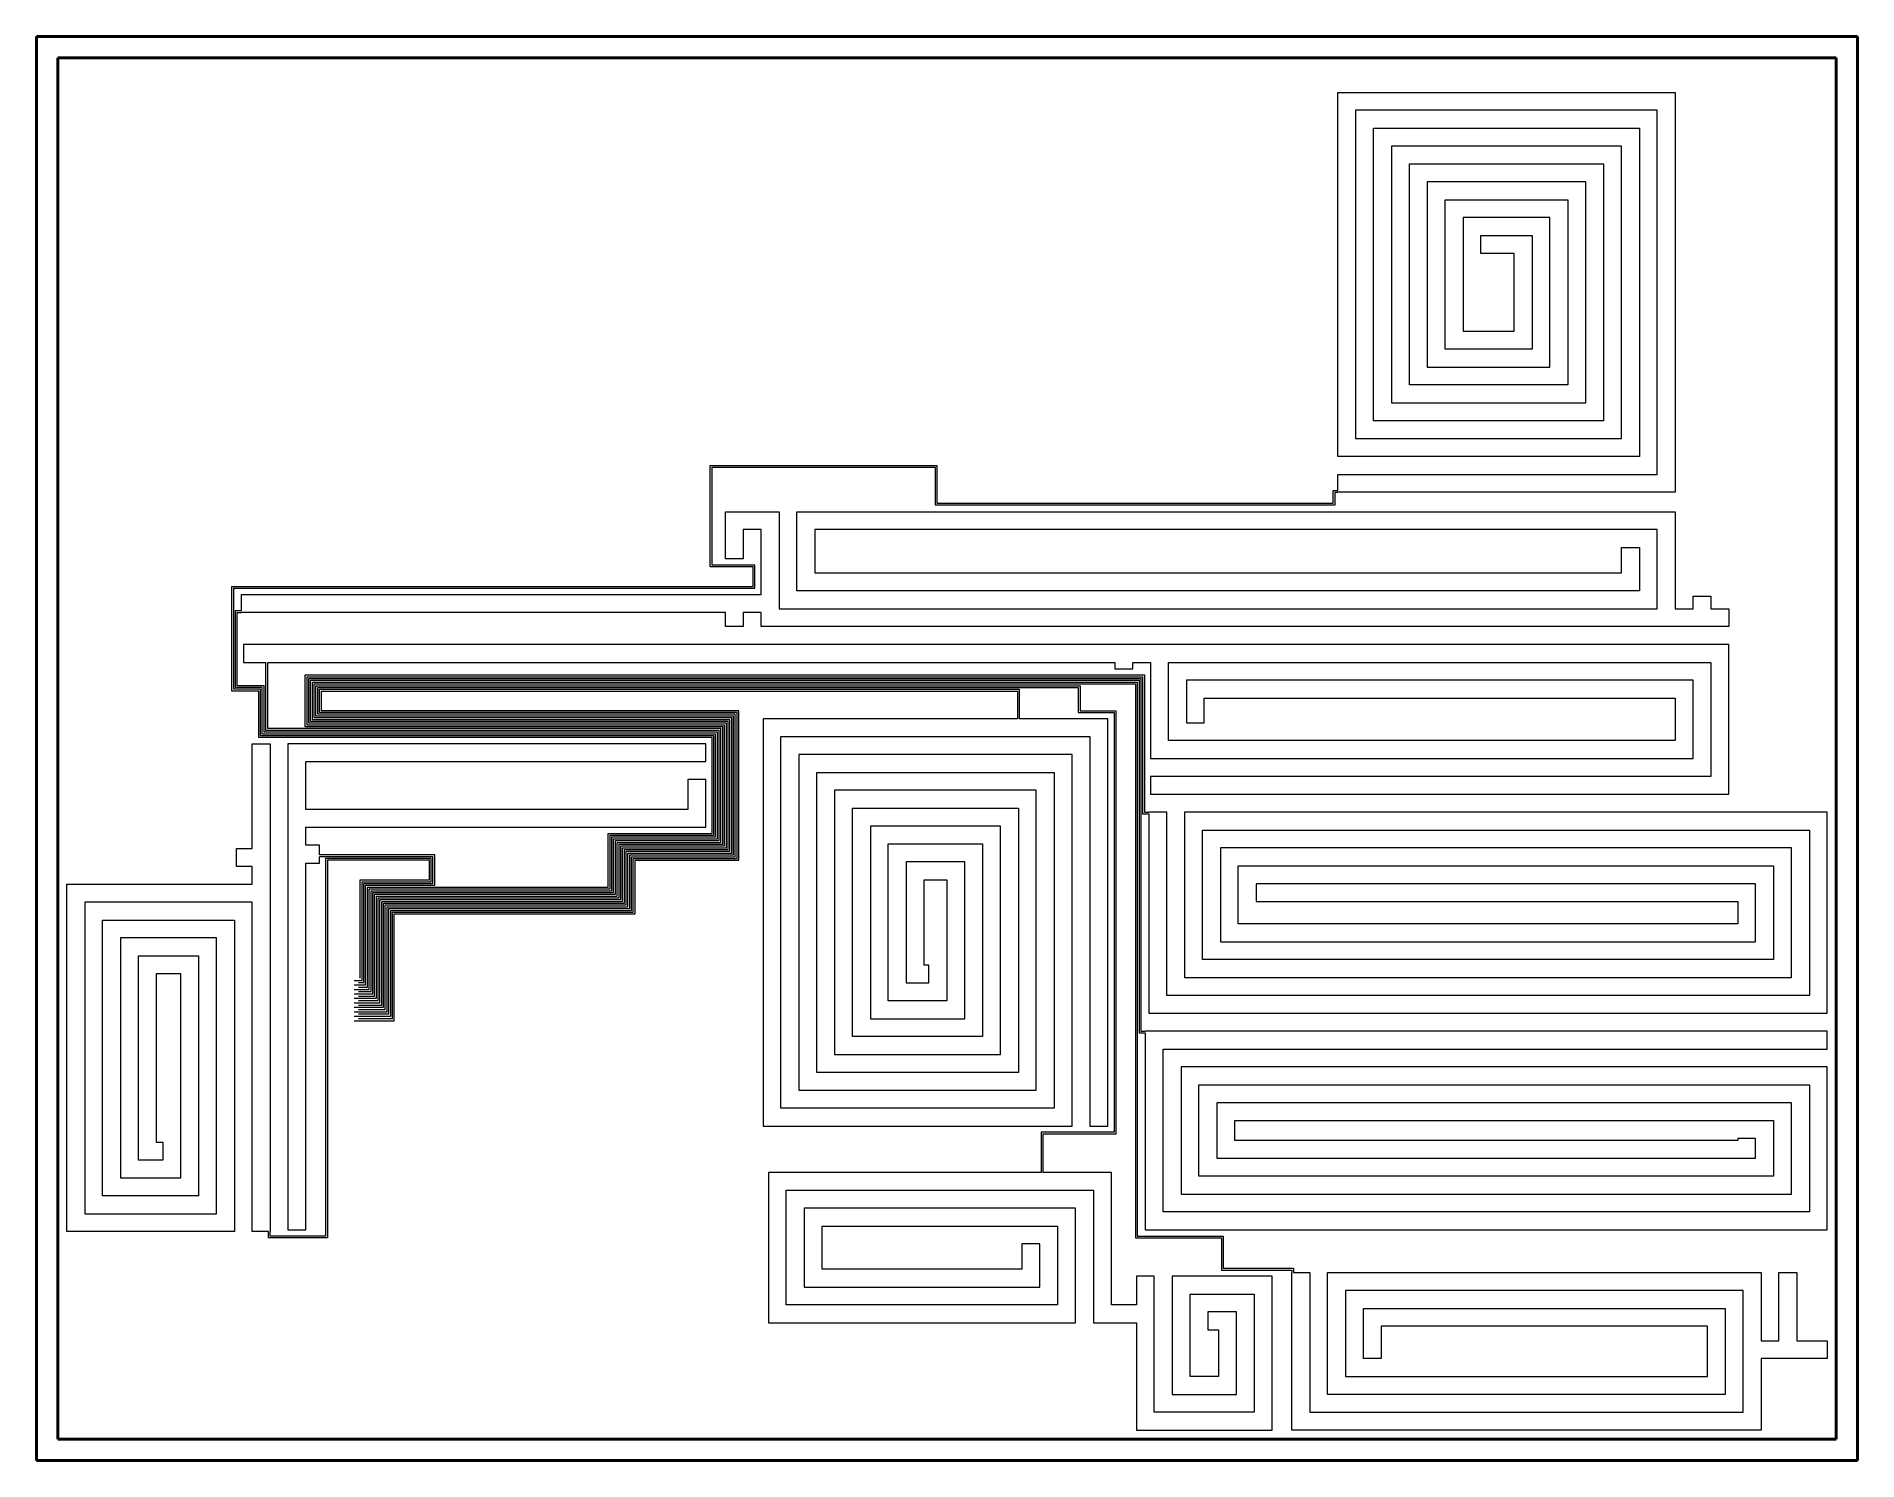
# Model space of a CAD drawing. Header units: millimetres. Extents: x -6611 to 13745, y -13256 to 2662.
import ezdxf

# ---------------------------------------------------------------- set-up
doc = ezdxf.new("R2010")
doc.units = ezdxf.units.MM
doc.layers.add('A-DETL-THIN', color=151, linetype='Continuous', lineweight=18)
doc.layers.add('A-WALL', color=113, linetype='Continuous', lineweight=18)

msp = doc.modelspace()

# ---------------------------------------------------------------- linework, layer by layer
at = {"layer": 'A-DETL-THIN'}
for p, q in [((7935, -2033), (7935, 2037)), ((7935, 2037), (11706, 2037)), ((11706, 2037), (11706, -2433)), ((11506, 1837), (8135, 1837)), ((8135, 1837), (8135, -1833)), ((11506, -2233), (11506, 1837)), ((8335, -1633), (8335, 1637)), ((8335, 1637), (11306, 1637)), ((11306, 1637), (11306, -2033)), ((11106, 1437), (8535, 1437)), ((8535, 1437), (8535, -1433)), ((11106, -1833), (11106, 1437)), ((8735, -1233), (8735, 1237)), ((8735, 1237), (10906, 1237)), ((10906, 1237), (10906, -1633)), ((10706, 1037), (8935, 1037)), ((8935, 1037), (8935, -1033)), ((10706, -1433), (10706, 1037)), ((9135, -833), (9135, 837)), ((9135, 837), (10506, 837)), ((10506, 837), (10506, -1233)), ((10306, 637), (9335, 637)), ((9335, 637), (9335, -633)), ((10306, -1033), (10306, 637)), ((9535, 237), (9535, 437)), ((9535, 437), (10106, 437)), ((10106, 437), (10106, -833)), ((9906, 237), (9535, 237)), ((9906, -633), (9906, 237)), ((9335, -633), (9906, -633)), ((10106, -833), (9135, -833)), ((8935, -1033), (10306, -1033)), ((10506, -1233), (8735, -1233)), ((8535, -1433), (10706, -1433)), ((10906, -1633), (8335, -1633)), ((11306, -2033), (7935, -2033)), ((8135, -1833), (11106, -1833)), ((921, -3266), (921, -2134)), ((921, -2134), (3455, -2134)), ((941, -3246), (941, -2154)), ((941, -2154), (3435, -2154)), ((3435, -2154), (3435, -2574)), ((3455, -2134), (3455, -2554)), ((7935, -2413), (7935, -2233)), ((7935, -2233), (11506, -2233)), ((7885, -2554), (7885, -2413)), ((7885, -2413), (7935, -2413)), ((7905, -2574), (7905, -2433)), ((7905, -2433), (7935, -2433)), ((11706, -2433), (7935, -2433)), ((3435, -2574), (7905, -2574)), ((3455, -2554), (7885, -2554)), ((1090, -3177), (1090, -2651)), ((1090, -2651), (1690, -2651)), ((1690, -2651), (1690, -3735)), ((1890, -3535), (1890, -2651)), ((1890, -2651), (11706, -2651)), ((11706, -2651), (11706, -3735)), ((1490, -2851), (1290, -2851)), ((1290, -2851), (1290, -3177)), ((1490, -3575), (1490, -2851)), ((11506, -2851), (2090, -2851)), ((2090, -2851), (2090, -3335)), ((11106, -3335), (11106, -3051)), ((11106, -3051), (11306, -3051)), ((11306, -3051), (11306, -3535)), ((11506, -3735), (11506, -2851)), ((1421, -3246), (941, -3246)), ((1290, -3177), (1090, -3177)), ((1421, -3506), (1421, -3246)), ((1401, -3266), (921, -3266)), ((1401, -3486), (1401, -3266)), ((2090, -3335), (11106, -3335)), ((-4426, -4655), (-4426, -3486)), ((-4426, -3486), (1401, -3486)), ((-4406, -4635), (-4406, -3506)), ((-4406, -3506), (1421, -3506)), ((-4317, -3755), (-4317, -3575)), ((-4317, -3575), (1490, -3575)), ((11306, -3535), (1890, -3535)), ((11906, -3735), (11906, -3595)), ((11906, -3595), (12106, -3595)), ((12106, -3595), (12106, -3735)), ((-4386, -4615), (-4386, -3755)), ((-4386, -3755), (-4317, -3755)), ((-4366, -4595), (-4366, -3775)), ((-4366, -3775), (-4317, -3775)), ((1090, -3775), (-4317, -3775)), ((1090, -3935), (1090, -3775)), ((1490, -3775), (1290, -3775)), ((1290, -3775), (1290, -3935)), ((1490, -3935), (1490, -3775)), ((1690, -3735), (11506, -3735)), ((11706, -3735), (11906, -3735)), ((12106, -3735), (12306, -3735)), ((12306, -3735), (12306, -3935)), ((1290, -3935), (1090, -3935)), ((12306, -3935), (1490, -3935)), ((12306, -4134), (-4296, -4134)), ((-4296, -4134), (-4296, -4334)), ((12306, -5809), (12306, -4134)), ((-4296, -4334), (-4046, -4334)), ((-4046, -5095), (-4046, -4334)), ((-4026, -5075), (-4026, -4334)), ((-4026, -4334), (5443, -4334)), ((-3606, -5055), (-3606, -4475)), ((-3606, -4475), (5774, -4475)), ((5443, -4334), (5443, -4406)), ((5443, -4406), (5643, -4406)), ((5643, -4406), (5643, -4334)), ((5643, -4334), (5843, -4334)), ((5774, -4475), (5774, -6008)), ((5843, -4334), (5843, -5409)), ((6043, -5209), (6043, -4334)), ((6043, -4334), (12106, -4334)), ((12106, -4334), (12106, -5609)), ((-4126, -4655), (-4426, -4655)), ((-4106, -4635), (-4406, -4635)), ((-4086, -4615), (-4386, -4615)), ((-4066, -4595), (-4366, -4595)), ((-4126, -5175), (-4126, -4655)), ((-4106, -5155), (-4106, -4635)), ((-4086, -5135), (-4086, -4615)), ((-4066, -5115), (-4066, -4595)), ((-3586, -5035), (-3586, -4495)), ((-3586, -4495), (5754, -4495)), ((-3566, -5015), (-3566, -4515)), ((-3566, -4515), (5734, -4515)), ((-3546, -4995), (-3546, -4535)), ((-3546, -4535), (5714, -4535)), ((-3526, -4975), (-3526, -4555)), ((-3526, -4555), (5694, -4555)), ((-3506, -4955), (-3506, -4575)), ((-3506, -4575), (5674, -4575)), ((-3486, -4935), (-3486, -4595)), ((-3486, -4595), (5054, -4595)), ((-3466, -4915), (-3466, -4615)), ((-3466, -4615), (5034, -4615)), ((-3446, -4895), (-3446, -4635)), ((-3446, -4635), (4374, -4635)), ((-3426, -4875), (-3426, -4655)), ((-3426, -4655), (4354, -4655)), ((4354, -4655), (4354, -4964)), ((4374, -4635), (4374, -4964)), ((5034, -4615), (5034, -4895)), ((5054, -4595), (5054, -4875)), ((5674, -4575), (5674, -10766)), ((5694, -4555), (5694, -10746)), ((5714, -4535), (5714, -8476)), ((5734, -4515), (5734, -8456)), ((5754, -4495), (5754, -6028)), ((11906, -4534), (6243, -4534)), ((6243, -4534), (6243, -5009)), ((11906, -5409), (11906, -4534)), ((1241, -4875), (-3426, -4875)), ((1241, -6546), (1241, -4875)), ((5054, -4875), (5454, -4875)), ((5454, -4875), (5454, -9606)), ((6443, -5009), (6443, -4734)), ((6443, -4734), (11706, -4734)), ((11706, -4734), (11706, -5209)), ((1041, -5075), (-4026, -5075)), ((1061, -5055), (-3606, -5055)), ((1081, -5035), (-3586, -5035)), ((1101, -5015), (-3566, -5015)), ((1121, -4995), (-3546, -4995)), ((1141, -4975), (-3526, -4975)), ((1161, -4955), (-3506, -4955)), ((1181, -4935), (-3486, -4935)), ((1201, -4915), (-3466, -4915)), ((1221, -4895), (-3446, -4895)), ((1041, -6346), (1041, -5075)), ((1061, -6366), (1061, -5055)), ((1081, -6386), (1081, -5035)), ((1101, -6406), (1101, -5015)), ((1121, -6426), (1121, -4995)), ((1141, -6446), (1141, -4975)), ((1161, -6466), (1161, -4955)), ((1181, -6486), (1181, -4935)), ((1201, -6506), (1201, -4915)), ((1221, -6526), (1221, -4895)), ((4354, -4964), (1511, -4964)), ((1511, -4964), (1511, -9517)), ((5365, -4964), (4374, -4964)), ((5034, -4895), (5434, -4895)), ((5365, -9517), (5365, -4964)), ((5434, -4895), (5434, -9586)), ((6243, -5009), (6443, -5009)), ((-4198, -6415), (-4198, -5244)), ((-4198, -5244), (-3998, -5244)), ((941, -5175), (-4126, -5175)), ((961, -5155), (-4106, -5155)), ((981, -5135), (-4086, -5135)), ((1001, -5115), (-4066, -5115)), ((1021, -5095), (-4046, -5095)), ((-3998, -5244), (-3998, -10697)), ((872, -5244), (-3799, -5244)), ((-3799, -5244), (-3799, -10677)), ((872, -5444), (872, -5244)), ((941, -6246), (941, -5175)), ((961, -6266), (961, -5155)), ((981, -6286), (981, -5135)), ((1001, -6306), (1001, -5115)), ((1021, -6326), (1021, -5095)), ((1711, -9317), (1711, -5164)), ((1711, -5164), (5165, -5164)), ((5165, -5164), (5165, -9517)), ((11706, -5209), (6043, -5209)), ((-3599, -5977), (-3599, -5444)), ((-3599, -5444), (872, -5444)), ((4965, -5364), (1911, -5364)), ((1911, -5364), (1911, -9117)), ((4965, -9517), (4965, -5364)), ((5843, -5409), (11906, -5409)), ((872, -5644), (672, -5644)), ((672, -5644), (672, -5977)), ((872, -6177), (872, -5644)), ((2111, -8917), (2111, -5564)), ((2111, -5564), (4765, -5564)), ((4765, -5564), (4765, -9317)), ((12106, -5609), (5843, -5609)), ((5843, -5609), (5843, -5809)), ((4565, -5764), (2311, -5764)), ((2311, -5764), (2311, -8717)), ((4565, -9117), (4565, -5764)), ((5843, -5809), (12306, -5809)), ((672, -5977), (-3599, -5977)), ((2511, -8517), (2511, -5964)), ((2511, -5964), (4365, -5964)), ((4365, -5964), (4365, -8917)), ((5754, -6028), (5823, -6028)), ((5774, -6008), (5823, -6008)), ((6023, -6008), (5823, -6008)), ((5823, -6028), (5823, -8257)), ((6023, -8057), (6023, -6008)), ((13406, -6008), (6223, -6008)), ((6223, -6008), (6223, -7857)), ((13406, -8257), (13406, -6008)), ((-3599, -6377), (-3599, -6177)), ((-3599, -6177), (872, -6177)), ((-219, -6846), (-219, -6246)), ((-219, -6246), (941, -6246)), ((-199, -6866), (-199, -6266)), ((-199, -6266), (961, -6266)), ((-179, -6886), (-179, -6286)), ((-179, -6286), (981, -6286)), ((-159, -6906), (-159, -6306)), ((-159, -6306), (1001, -6306)), ((4165, -6164), (2711, -6164)), ((2711, -6164), (2711, -8317)), ((4165, -8717), (4165, -6164)), ((6423, -7657), (6423, -6208)), ((6423, -6208), (13206, -6208)), ((13206, -6208), (13206, -8057)), ((-4376, -6615), (-4376, -6415)), ((-4376, -6415), (-4198, -6415)), ((-3448, -6377), (-3599, -6377)), ((-3448, -6486), (-3448, -6377)), ((-2159, -6486), (-3448, -6486)), ((-2179, -6506), (-3448, -6506)), ((-3448, -6577), (-3448, -6506)), ((-2179, -6806), (-2179, -6506)), ((-2159, -6826), (-2159, -6486)), ((-139, -6926), (-139, -6326)), ((-139, -6326), (1021, -6326)), ((-119, -6946), (-119, -6346)), ((-119, -6346), (1041, -6346)), ((-99, -6966), (-99, -6366)), ((-99, -6366), (1061, -6366)), ((-79, -6986), (-79, -6386)), ((-79, -6386), (1081, -6386)), ((-59, -7006), (-59, -6406)), ((-59, -6406), (1101, -6406)), ((-39, -7026), (-39, -6426)), ((-39, -6426), (1121, -6426)), ((-19, -7046), (-19, -6446)), ((-19, -6446), (1141, -6446)), ((1, -7066), (1, -6466)), ((1, -6466), (1161, -6466)), ((21, -7086), (21, -6486)), ((21, -6486), (1181, -6486)), ((41, -7106), (41, -6506)), ((41, -6506), (1201, -6506)), ((2911, -8117), (2911, -6364)), ((2911, -6364), (3965, -6364)), ((3965, -6364), (3965, -8517)), ((13006, -6408), (6623, -6408)), ((6623, -6408), (6623, -7457)), ((13006, -7857), (13006, -6408)), ((-4198, -6615), (-4376, -6615)), ((-4198, -6815), (-4198, -6615)), ((-3599, -10677), (-3599, -6577)), ((-3599, -6577), (-3448, -6577)), ((-2199, -6526), (-3379, -6526)), ((-3379, -6526), (-3379, -10746)), ((-2219, -6546), (-3359, -6546)), ((-3359, -6546), (-3359, -10766)), ((-2219, -6766), (-2219, -6546)), ((-2199, -6786), (-2199, -6526)), ((61, -7126), (61, -6526)), ((61, -6526), (1221, -6526)), ((81, -7146), (81, -6546)), ((81, -6546), (1241, -6546)), ((3765, -6564), (3111, -6564)), ((3111, -6564), (3111, -7917)), ((3765, -8317), (3765, -6564)), ((6823, -7257), (6823, -6608)), ((6823, -6608), (12806, -6608)), ((12806, -6608), (12806, -7657)), ((-6271, -10697), (-6271, -6815)), ((-6271, -6815), (-4198, -6815)), ((-2991, -7864), (-2991, -6766)), ((-2991, -6766), (-2219, -6766)), ((-2971, -7889), (-2971, -6786)), ((-2971, -6786), (-2199, -6786)), ((-2951, -7914), (-2951, -6806)), ((-2951, -6806), (-2179, -6806)), ((-2931, -7939), (-2931, -6826)), ((-2931, -6826), (-2159, -6826)), ((-2911, -7964), (-2911, -6846)), ((-2911, -6846), (-219, -6846)), ((-2891, -7989), (-2891, -6866)), ((-2891, -6866), (-199, -6866)), ((-2871, -8014), (-2871, -6886)), ((-2871, -6886), (-179, -6886)), ((-2851, -8039), (-2851, -6906)), ((-2851, -6906), (-159, -6906)), ((3311, -7717), (3311, -6764)), ((3311, -6764), (3565, -6764)), ((3565, -6764), (3565, -8117)), ((12606, -6808), (7023, -6808)), ((7023, -6808), (7023, -7008)), ((12606, -7457), (12606, -6808)), ((-4198, -7015), (-6071, -7015)), ((-6071, -7015), (-6071, -10497)), ((-4198, -10697), (-4198, -7015)), ((-2831, -8064), (-2831, -6926)), ((-2831, -6926), (-139, -6926)), ((-2811, -8089), (-2811, -6946)), ((-2811, -6946), (-119, -6946)), ((-2791, -8114), (-2791, -6966)), ((-2791, -6966), (-99, -6966)), ((-2771, -8139), (-2771, -6986)), ((-2771, -6986), (-79, -6986)), ((-2751, -8164), (-2751, -7006)), ((-2751, -7006), (-59, -7006)), ((-2731, -8189), (-2731, -7026)), ((-2731, -7026), (-39, -7026)), ((-2711, -8214), (-2711, -7046)), ((-2711, -7046), (-19, -7046)), ((-2691, -8239), (-2691, -7066)), ((-2691, -7066), (1, -7066)), ((-2671, -8264), (-2671, -7086)), ((-2671, -7086), (21, -7086)), ((-2651, -8289), (-2651, -7106)), ((-2651, -7106), (41, -7106)), ((7023, -7008), (12406, -7008)), ((12406, -7008), (12406, -7257)), ((-5871, -10297), (-5871, -7215)), ((-5871, -7215), (-4398, -7215)), ((-4398, -7215), (-4398, -10697)), ((-2631, -8314), (-2631, -7126)), ((-2631, -7126), (61, -7126)), ((-2611, -8339), (-2611, -7146)), ((-2611, -7146), (81, -7146)), ((12406, -7257), (6823, -7257)), ((-4598, -7415), (-5671, -7415)), ((-5671, -7415), (-5671, -10097)), ((-4598, -10497), (-4598, -7415)), ((6623, -7457), (12606, -7457)), ((-5471, -9897), (-5471, -7615)), ((-5471, -7615), (-4798, -7615)), ((-4798, -7615), (-4798, -10297)), ((3365, -7717), (3311, -7717)), ((3365, -7917), (3365, -7717)), ((12806, -7657), (6423, -7657)), ((-4998, -7815), (-5271, -7815)), ((-5271, -7815), (-5271, -9697)), ((-4998, -10097), (-4998, -7815)), ((-3061, -7889), (-2971, -7889)), ((-3061, -7939), (-2931, -7939)), ((-3011, -7914), (-2951, -7914)), ((3111, -7917), (3365, -7917)), ((6223, -7857), (13006, -7857)), ((-3061, -7989), (-2891, -7989)), ((-3061, -8039), (-2851, -8039)), ((-3061, -8089), (-2811, -8089)), ((-3061, -8139), (-2771, -8139)), ((-3011, -7964), (-2911, -7964)), ((-3011, -8014), (-2871, -8014)), ((-3011, -8064), (-2831, -8064)), ((-3011, -8114), (-2791, -8114)), ((3565, -8117), (2911, -8117)), ((13206, -8057), (6023, -8057)), ((-3061, -8189), (-2731, -8189)), ((-3061, -8239), (-2691, -8239)), ((-3061, -8289), (-2651, -8289)), ((-3061, -8339), (-2611, -8339)), ((-3011, -8164), (-2751, -8164)), ((-3011, -8214), (-2711, -8214)), ((-3011, -8264), (-2671, -8264)), ((-3011, -8314), (-2631, -8314)), ((2711, -8317), (3765, -8317)), ((5823, -8257), (13406, -8257)), ((3965, -8517), (2511, -8517)), ((5714, -8476), (5783, -8476)), ((5734, -8456), (5783, -8456)), ((13406, -8456), (5783, -8456)), ((5783, -8476), (5783, -10677)), ((13406, -8656), (13406, -8456)), ((2311, -8717), (4165, -8717)), ((5983, -10477), (5983, -8656)), ((5983, -8656), (13406, -8656)), ((4365, -8917), (2111, -8917)), ((13406, -8856), (6183, -8856)), ((6183, -8856), (6183, -10277)), ((13406, -10677), (13406, -8856)), ((1911, -9117), (4565, -9117)), ((6383, -10077), (6383, -9056)), ((6383, -9056), (13206, -9056)), ((13206, -9056), (13206, -10477)), ((4765, -9317), (1711, -9317)), ((13006, -9256), (6583, -9256)), ((6583, -9256), (6583, -9877)), ((13006, -10277), (13006, -9256)), ((1511, -9517), (4965, -9517)), ((5165, -9517), (5365, -9517)), ((6783, -9677), (6783, -9456)), ((6783, -9456), (12806, -9456)), ((12806, -9456), (12806, -10077)), ((-5271, -9697), (-5198, -9697)), ((-5198, -9697), (-5198, -9897)), ((5434, -9586), (4618, -9586)), ((4618, -9586), (4618, -10035)), ((5454, -9606), (4638, -9606)), ((4638, -9606), (4638, -10035)), ((12406, -9677), (6783, -9677)), ((12606, -9656), (12406, -9656)), ((12406, -9656), (12406, -9677)), ((12606, -9877), (12606, -9656)), ((-5198, -9897), (-5471, -9897)), ((6583, -9877), (12606, -9877)), ((-5671, -10097), (-4998, -10097)), ((4618, -10035), (1571, -10035)), ((1571, -10035), (1571, -11716)), ((5404, -10035), (4638, -10035)), ((5404, -11516), (5404, -10035)), ((12806, -10077), (6383, -10077)), ((-4798, -10297), (-5871, -10297)), ((1771, -11516), (1771, -10235)), ((1771, -10235), (5204, -10235)), ((5204, -10235), (5204, -11716)), ((6183, -10277), (13006, -10277)), ((-6071, -10497), (-4598, -10497)), ((5004, -10435), (1971, -10435)), ((1971, -10435), (1971, -11316)), ((5004, -11716), (5004, -10435)), ((13206, -10477), (5983, -10477)), ((-4398, -10697), (-6271, -10697)), ((-4018, -10697), (-4198, -10697)), ((-4018, -10766), (-4018, -10697)), ((-3359, -10766), (-4018, -10766)), ((-3998, -10746), (-3998, -10697)), ((-3379, -10746), (-3998, -10746)), ((-3799, -10677), (-3599, -10677)), ((2171, -11116), (2171, -10635)), ((2171, -10635), (4804, -10635)), ((4804, -10635), (4804, -11516)), ((5674, -10766), (6634, -10766)), ((5694, -10746), (6654, -10746)), ((5783, -10677), (13406, -10677)), ((6634, -10766), (6634, -11126)), ((6654, -10746), (6654, -11106)), ((4604, -10835), (4404, -10835)), ((4404, -10835), (4404, -11116)), ((4604, -11316), (4604, -10835)), ((4404, -11116), (2171, -11116)), ((5884, -11195), (5684, -11195)), ((5684, -11195), (5684, -11516)), ((5884, -12716), (5884, -11195)), ((7202, -11195), (6084, -11195)), ((6084, -11195), (6084, -12516)), ((6634, -11126), (7421, -11126)), ((6654, -11106), (7441, -11106)), ((7202, -12916), (7202, -11195)), ((7421, -11126), (7421, -11155)), ((7421, -12916), (7421, -11155)), ((7441, -11106), (7441, -11155)), ((7441, -11155), (7621, -11155)), ((7621, -11155), (7621, -12716)), ((7821, -12516), (7821, -11155)), ((7821, -11155), (12666, -11155)), ((12666, -11155), (12666, -11916)), ((12866, -11916), (12866, -11155)), ((12866, -11155), (13066, -11155)), ((13066, -11155), (13066, -11916)), ((1971, -11316), (4604, -11316)), ((6284, -12316), (6284, -11395)), ((6284, -11395), (7002, -11395)), ((7002, -11395), (7002, -12716)), ((12466, -11355), (8021, -11355)), ((8021, -11355), (8021, -12316)), ((12466, -12716), (12466, -11355)), ((4804, -11516), (1771, -11516)), ((5684, -11516), (5404, -11516)), ((6802, -11595), (6484, -11595)), ((6484, -11595), (6484, -11795)), ((6802, -12516), (6802, -11595)), ((8221, -12116), (8221, -11555)), ((8221, -11555), (12266, -11555)), ((12266, -11555), (12266, -12516)), ((1571, -11716), (5004, -11716)), ((5204, -11716), (5684, -11716)), ((5684, -11716), (5684, -12916)), ((6484, -11795), (6602, -11795)), ((6602, -11795), (6602, -12316)), ((12066, -11755), (8421, -11755)), ((8421, -11755), (8421, -12116)), ((12066, -12316), (12066, -11755)), ((12666, -11916), (12866, -11916)), ((13066, -11916), (13406, -11916)), ((13406, -11916), (13406, -12116)), ((8421, -12116), (8221, -12116)), ((13406, -12116), (12666, -12116)), ((12666, -12116), (12666, -12916)), ((6602, -12316), (6284, -12316)), ((8021, -12316), (12066, -12316)), ((6084, -12516), (6802, -12516)), ((12266, -12516), (7821, -12516)), ((7002, -12716), (5884, -12716)), ((7621, -12716), (12466, -12716)), ((5684, -12916), (7202, -12916)), ((12666, -12916), (7421, -12916))]:
    msp.add_line(p, q, dxfattribs=at)
at = {"layer": 'A-WALL', "lineweight": 50}
for p, q in [((-6611, 2662), (-6611, -13256)), ((13745, 2662), (-6611, 2662)), ((13745, -13256), (13745, 2662)), ((-6371, -13016), (-6371, 2422)), ((-6371, 2422), (13505, 2422)), ((13505, 2422), (13505, -13016)), ((13505, -13016), (-6371, -13016)), ((-6611, -13256), (13745, -13256))]:
    msp.add_line(p, q, dxfattribs=at)

doc.saveas('drawing.dxf')
